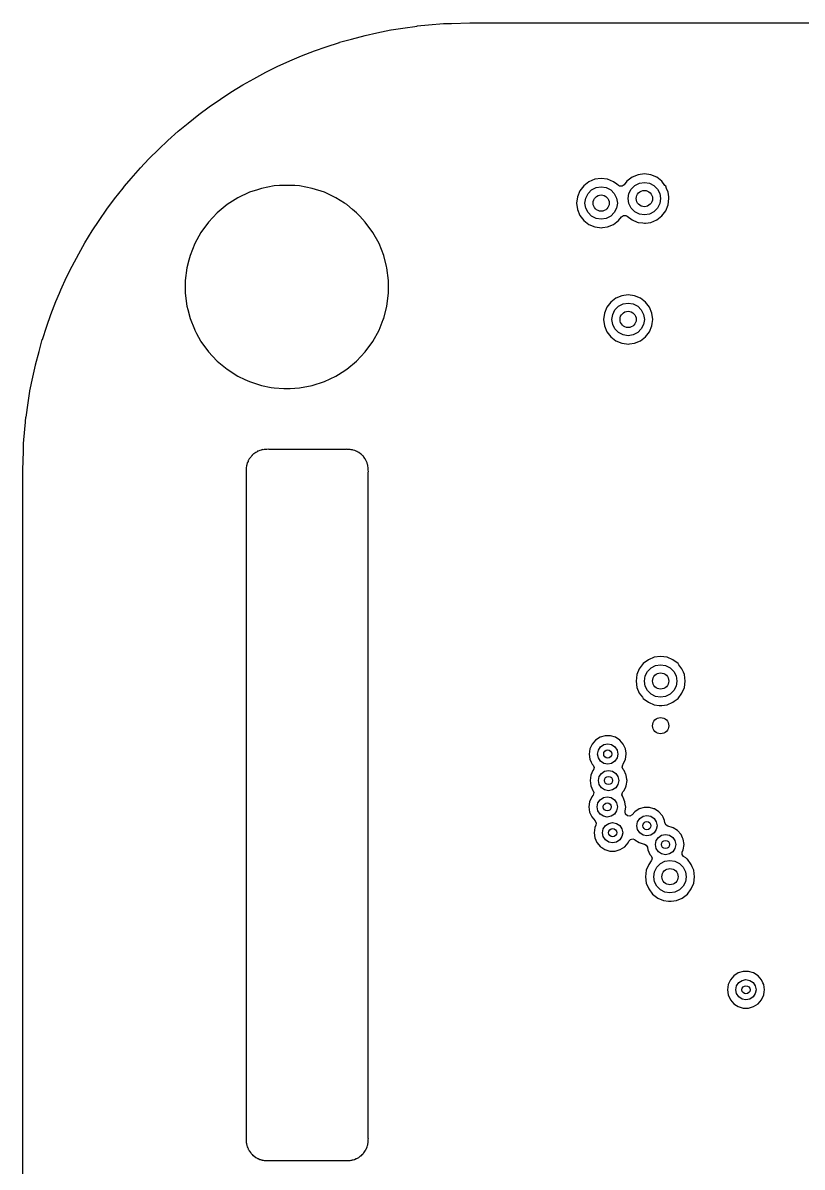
# Model space of a CAD drawing. Extents: x 0.4 to 10.6, y -8.1 to -0.4.
# Drawn here: x 4.35 to 5.106, y -2.388 to -1.28 of the extents above; entities that cross this region are included whole.
import ezdxf

# ---------------------------------------------------------------- set-up
doc = ezdxf.new("R2010")
doc.units = 0
doc.header["$MEASUREMENT"] = 0
doc.layers.add('BLACK', color=7, linetype='CONTINUOUS')

msp = doc.modelspace()

# ---------------------------------------------------------------- linework, layer by layer
at = {"layer": 'BLACK', "linetype": 'CONTINUOUS'}
for p, q in [((4.70723, -1.28634), (4.71858, -1.28462)), ((4.71858, -1.28462), (4.73252, -1.28257)), ((4.73252, -1.28257), (4.73262, -1.28256)), ((4.73262, -1.28256), (4.74343, -1.28158)), ((4.74343, -1.28158), (4.75808, -1.2803)), ((4.75808, -1.2803), (4.75819, -1.28029)), ((4.75819, -1.28029), (4.76589, -1.28006)), ((4.76589, -1.28006), (4.78346, -1.27955)), ((4.78346, -1.27955), (4.78348, -1.27955)), ((4.78348, -1.27955), (7.46061, -1.27955)), ((4.65734, -1.29838), (4.66881, -1.29518)), ((4.66881, -1.29518), (4.68201, -1.29164)), ((4.68201, -1.29164), (4.68211, -1.29162)), ((4.68211, -1.29162), (4.6936, -1.28915)), ((4.6936, -1.28915), (4.70713, -1.28636)), ((4.70713, -1.28636), (4.70723, -1.28634)), ((4.62038, -1.31161), (4.63294, -1.30662)), ((4.63294, -1.30662), (4.63302, -1.30659)), ((4.63302, -1.30659), (4.64437, -1.30268)), ((4.64437, -1.30268), (4.65726, -1.2984)), ((4.65726, -1.2984), (4.65734, -1.29838)), ((4.59695, -1.32196), (4.6092, -1.31624)), ((4.6092, -1.31624), (4.62038, -1.31161)), ((4.57416, -1.33367), (4.58603, -1.32727)), ((4.58603, -1.32727), (4.59695, -1.32196)), ((4.55209, -1.34672), (4.56355, -1.33966)), ((4.56355, -1.33966), (4.57416, -1.33367)), ((4.54185, -1.35335), (4.55209, -1.34672)), ((4.52099, -1.3683), (4.53083, -1.36106)), ((4.53083, -1.36106), (4.54185, -1.35335)), ((4.51045, -1.37663), (4.52099, -1.3683)), ((4.49103, -1.39339), (4.50106, -1.38446)), ((4.50106, -1.38446), (4.51045, -1.37663)), ((4.48213, -1.40177), (4.49103, -1.39339)), ((4.47263, -1.41126), (4.48213, -1.40177)), ((4.46425, -1.42016), (4.47263, -1.41126)), ((4.44889, -1.43791), (4.45532, -1.4302)), ((4.45532, -1.4302), (4.46425, -1.42016)), ((4.91086, -1.43032), (4.90469, -1.43113)), ((4.91703, -1.43113), (4.91086, -1.43032)), ((4.91086, -1.43032), (4.91086, -1.43032)), ((4.94083, -1.42917), (4.93589, -1.43296)), ((4.94658, -1.42679), (4.94083, -1.42917)), ((4.94083, -1.42917), (4.94083, -1.42917)), ((4.95276, -1.42598), (4.94658, -1.42679)), ((4.94658, -1.42679), (4.94658, -1.42679)), ((4.95893, -1.42679), (4.95276, -1.42598)), ((4.95276, -1.42598), (4.95276, -1.42598)), ((4.96468, -1.42917), (4.95893, -1.42679)), ((4.95893, -1.42679), (4.95893, -1.42679)), ((4.96962, -1.43296), (4.96468, -1.42917)), ((4.43916, -1.45013), (4.4475, -1.43959)), ((4.4475, -1.43959), (4.44889, -1.43791)), ((4.57767, -1.44122), (4.56999, -1.44372)), ((4.58177, -1.43989), (4.57767, -1.44122)), ((4.59394, -1.43757), (4.58177, -1.43989)), ((4.58177, -1.43989), (4.58177, -1.43989)), ((4.58177, -1.43989), (4.58177, -1.43989)), ((4.59899, -1.43725), (4.59394, -1.43757)), ((4.60321, -1.43699), (4.59899, -1.43725)), ((4.60939, -1.43699), (4.60321, -1.43699)), ((4.61387, -1.43727), (4.60939, -1.43699)), ((4.61866, -1.43757), (4.61387, -1.43727)), ((4.63083, -1.43989), (4.61866, -1.43757)), ((4.64261, -1.44372), (4.63083, -1.43989)), ((4.63083, -1.43989), (4.63083, -1.43989)), ((4.63083, -1.43989), (4.63083, -1.43989)), ((4.894, -1.4373), (4.89021, -1.44224)), ((4.89894, -1.43351), (4.894, -1.4373)), ((4.894, -1.4373), (4.894, -1.4373)), ((4.89812, -1.44491), (4.9016, -1.44143)), ((4.90469, -1.43113), (4.89894, -1.43351)), ((4.89894, -1.43351), (4.89894, -1.43351)), ((4.9016, -1.44143), (4.90599, -1.43919)), ((4.90469, -1.43113), (4.90469, -1.43113)), ((4.90599, -1.43919), (4.91086, -1.43842)), ((4.91086, -1.43842), (4.91572, -1.43919)), ((4.91572, -1.43919), (4.92011, -1.44143)), ((4.92278, -1.43351), (4.91703, -1.43113)), ((4.91703, -1.43113), (4.91703, -1.43113)), ((4.92011, -1.44143), (4.9236, -1.44491)), ((4.92601, -1.43599), (4.92278, -1.43351)), ((4.92278, -1.43351), (4.92278, -1.43351)), ((4.92278, -1.43351), (4.92278, -1.43351)), ((4.92768, -1.43727), (4.92601, -1.43599)), ((4.92875, -1.43785), (4.92768, -1.43727)), ((4.93116, -1.43791), (4.92875, -1.43785)), ((4.93314, -1.43655), (4.93116, -1.43791)), ((4.93589, -1.43296), (4.93314, -1.43655)), ((4.93589, -1.43296), (4.93589, -1.43296)), ((4.93778, -1.44496), (4.94002, -1.44057)), ((4.94002, -1.44057), (4.9435, -1.43708)), ((4.9435, -1.43708), (4.94789, -1.43485)), ((4.94789, -1.43485), (4.95276, -1.43407)), ((4.95276, -1.43407), (4.95762, -1.43485)), ((4.95762, -1.43485), (4.96201, -1.43708)), ((4.96201, -1.43708), (4.9655, -1.44057)), ((4.9655, -1.44057), (4.96773, -1.44496)), ((4.97272, -1.43701), (4.96962, -1.43296)), ((4.96962, -1.43296), (4.96962, -1.43296)), ((4.96962, -1.43296), (4.96962, -1.43296)), ((4.96962, -1.43296), (4.96962, -1.43296)), ((4.96962, -1.43296), (4.96962, -1.43296)), ((4.97341, -1.4379), (4.97272, -1.43701)), ((4.97423, -1.43989), (4.97341, -1.4379)), ((4.97341, -1.4379), (4.97341, -1.4379)), ((4.97579, -1.44365), (4.97423, -1.43989)), ((4.43193, -1.45996), (4.43916, -1.45013)), ((4.55878, -1.44899), (4.54832, -1.45563)), ((4.56999, -1.44372), (4.55878, -1.44899)), ((4.55878, -1.44899), (4.55878, -1.44899)), ((4.65382, -1.44899), (4.64261, -1.44372)), ((4.64261, -1.44372), (4.64261, -1.44372)), ((4.66197, -1.45417), (4.65382, -1.44899)), ((4.65382, -1.44899), (4.65382, -1.44899)), ((4.88783, -1.44799), (4.88701, -1.45417)), ((4.89021, -1.44224), (4.88783, -1.44799)), ((4.88783, -1.44799), (4.88783, -1.44799)), ((4.89021, -1.44224), (4.89021, -1.44224)), ((4.89511, -1.45417), (4.89588, -1.4493)), ((4.89588, -1.4493), (4.89812, -1.44491)), ((4.9236, -1.44491), (4.92584, -1.4493)), ((4.92584, -1.4493), (4.92661, -1.45417)), ((4.93701, -1.44982), (4.93778, -1.44496)), ((4.93778, -1.45469), (4.93701, -1.44982)), ((4.96773, -1.44496), (4.9685, -1.44982)), ((4.9685, -1.44982), (4.96773, -1.45469)), ((4.97636, -1.44799), (4.97579, -1.44365)), ((4.97579, -1.45599), (4.9766, -1.44982)), ((4.97649, -1.44899), (4.97636, -1.44799)), ((4.9766, -1.44982), (4.97649, -1.44899)), ((4.42421, -1.47098), (4.43193, -1.45996)), ((4.53878, -1.46353), (4.5303, -1.47256)), ((4.54832, -1.45563), (4.53878, -1.46353)), ((4.53878, -1.46353), (4.53878, -1.46353)), ((4.66428, -1.45563), (4.66197, -1.45417)), ((4.66997, -1.46034), (4.66428, -1.45563)), ((4.66428, -1.45563), (4.66428, -1.45563)), ((4.66428, -1.45563), (4.66428, -1.45563)), ((4.67382, -1.46353), (4.66997, -1.46034)), ((4.67682, -1.46672), (4.67382, -1.46353)), ((4.67382, -1.46353), (4.67382, -1.46353)), ((4.88701, -1.45417), (4.88701, -1.45417)), ((4.88701, -1.45417), (4.88783, -1.46034)), ((4.88783, -1.46034), (4.88783, -1.46034)), ((4.88783, -1.46034), (4.89021, -1.46609)), ((4.89588, -1.45903), (4.89511, -1.45417)), ((4.89812, -1.46342), (4.89588, -1.45903)), ((4.9016, -1.46691), (4.89812, -1.46342)), ((4.9236, -1.46342), (4.92011, -1.46691)), ((4.92584, -1.45903), (4.9236, -1.46342)), ((4.92661, -1.45417), (4.92584, -1.45903)), ((4.94002, -1.45908), (4.93778, -1.45469)), ((4.9435, -1.46256), (4.94002, -1.45908)), ((4.94789, -1.4648), (4.9435, -1.46256)), ((4.96201, -1.46256), (4.95762, -1.4648)), ((4.9655, -1.45908), (4.96201, -1.46256)), ((4.96773, -1.45469), (4.9655, -1.45908)), ((4.96962, -1.46668), (4.97341, -1.46175)), ((4.97341, -1.46175), (4.97579, -1.45599)), ((4.41759, -1.48122), (4.42421, -1.47098)), ((4.5303, -1.47256), (4.52302, -1.48258)), ((4.6823, -1.47256), (4.67682, -1.46672)), ((4.68958, -1.48258), (4.6823, -1.47256)), ((4.89021, -1.46609), (4.89021, -1.46609)), ((4.89021, -1.46609), (4.894, -1.47103)), ((4.894, -1.47103), (4.894, -1.47103)), ((4.894, -1.47103), (4.89894, -1.47482)), ((4.90599, -1.46914), (4.9016, -1.46691)), ((4.91086, -1.46991), (4.90599, -1.46914)), ((4.91572, -1.46914), (4.91086, -1.46991)), ((4.92011, -1.46691), (4.91572, -1.46914)), ((4.92278, -1.47482), (4.92772, -1.47103)), ((4.92772, -1.47103), (4.93047, -1.46744)), ((4.93047, -1.46744), (4.93246, -1.46607)), ((4.93246, -1.46607), (4.93487, -1.46614)), ((4.93487, -1.46614), (4.93594, -1.46672)), ((4.93594, -1.46672), (4.94083, -1.47047)), ((4.94083, -1.47047), (4.94083, -1.47047)), ((4.94083, -1.47047), (4.94083, -1.47047)), ((4.94083, -1.47047), (4.94586, -1.47256)), ((4.94586, -1.47256), (4.94658, -1.47286)), ((4.94658, -1.47286), (4.95121, -1.47347)), ((4.95276, -1.46557), (4.94789, -1.4648)), ((4.95121, -1.47347), (4.95276, -1.47367)), ((4.95762, -1.4648), (4.95276, -1.46557)), ((4.95276, -1.47367), (4.95399, -1.47351)), ((4.95276, -1.47367), (4.95276, -1.47367)), ((4.95276, -1.47367), (4.95276, -1.47367)), ((4.95399, -1.47351), (4.95893, -1.47286)), ((4.95893, -1.47286), (4.96468, -1.47047)), ((4.96468, -1.47047), (4.96962, -1.46668)), ((4.41052, -1.49268), (4.41759, -1.48122)), ((4.52301, -1.48258), (4.51705, -1.49343)), ((4.52302, -1.48258), (4.52301, -1.48258)), ((4.69555, -1.49343), (4.68958, -1.48258)), ((4.89894, -1.47482), (4.90469, -1.4772)), ((4.90469, -1.4772), (4.90932, -1.47781)), ((4.90932, -1.47781), (4.91086, -1.47801)), ((4.91086, -1.47801), (4.91209, -1.47785)), ((4.91086, -1.47801), (4.91086, -1.47801)), ((4.91086, -1.47801), (4.91086, -1.47801)), ((4.91209, -1.47785), (4.91703, -1.4772)), ((4.91703, -1.4772), (4.92278, -1.47482)), ((4.40454, -1.50329), (4.41052, -1.49268)), ((4.51705, -1.49343), (4.51249, -1.50495)), ((4.70011, -1.50495), (4.69555, -1.49343)), ((4.39814, -1.51516), (4.40454, -1.50329)), ((4.51249, -1.50495), (4.5113, -1.50958)), ((4.70288, -1.51575), (4.70011, -1.50495)), ((4.39282, -1.52608), (4.39814, -1.51516)), ((4.50941, -1.51695), (4.50785, -1.52924)), ((4.5113, -1.50958), (4.50941, -1.51695)), ((4.70319, -1.51695), (4.70288, -1.51575)), ((4.70474, -1.52924), (4.70319, -1.51695)), ((4.38711, -1.53833), (4.39282, -1.52608)), ((4.50785, -1.52924), (4.50785, -1.54163)), ((4.70474, -1.54163), (4.70474, -1.52924)), ((4.38574, -1.54163), (4.38711, -1.53833)), ((4.37749, -1.56208), (4.38248, -1.54951)), ((4.38248, -1.54951), (4.38574, -1.54163)), ((4.50785, -1.54163), (4.50941, -1.55392)), ((4.70319, -1.55392), (4.70474, -1.54163)), ((4.92015, -1.55007), (4.91636, -1.55501)), ((4.92509, -1.54628), (4.92015, -1.55007)), ((4.92015, -1.55007), (4.92015, -1.55007)), ((4.93084, -1.5439), (4.92509, -1.54628)), ((4.92509, -1.54628), (4.92509, -1.54628)), ((4.92775, -1.55419), (4.93214, -1.55195)), ((4.93701, -1.54308), (4.93084, -1.5439)), ((4.93084, -1.5439), (4.93084, -1.5439)), ((4.93214, -1.55195), (4.93701, -1.55118)), ((4.94318, -1.5439), (4.93701, -1.54308)), ((4.93701, -1.54308), (4.93701, -1.54308)), ((4.93701, -1.55118), (4.94187, -1.55195)), ((4.94187, -1.55195), (4.94626, -1.55419)), ((4.94893, -1.54628), (4.94318, -1.5439)), ((4.94318, -1.5439), (4.94318, -1.5439)), ((4.95387, -1.55007), (4.94893, -1.54628)), ((4.95766, -1.55501), (4.95387, -1.55007)), ((4.95387, -1.55007), (4.95387, -1.55007)), ((4.95387, -1.55007), (4.95387, -1.55007)), ((4.95387, -1.55007), (4.95387, -1.55007)), ((4.95387, -1.55007), (4.95387, -1.55007)), ((4.37354, -1.5735), (4.37746, -1.56216)), ((4.37746, -1.56216), (4.37749, -1.56208)), ((4.50941, -1.55392), (4.51028, -1.55732)), ((4.51028, -1.55732), (4.51249, -1.56591)), ((4.70011, -1.56591), (4.70319, -1.55392)), ((4.91397, -1.56076), (4.91316, -1.56693)), ((4.91636, -1.55501), (4.91397, -1.56076)), ((4.91397, -1.56076), (4.91397, -1.56076)), ((4.91636, -1.55501), (4.91636, -1.55501)), ((4.92126, -1.56693), (4.92203, -1.56206)), ((4.92203, -1.56206), (4.92427, -1.55767)), ((4.92427, -1.55767), (4.92775, -1.55419)), ((4.94626, -1.55419), (4.94975, -1.55767)), ((4.94975, -1.55767), (4.95199, -1.56206)), ((4.95199, -1.56206), (4.95276, -1.56693)), ((4.96004, -1.56076), (4.95766, -1.55501)), ((4.95766, -1.55501), (4.95766, -1.55501)), ((4.96085, -1.56693), (4.96004, -1.56076)), ((4.96004, -1.56076), (4.96004, -1.56076)), ((4.36927, -1.58639), (4.37354, -1.5735)), ((4.51249, -1.56591), (4.51661, -1.57631)), ((4.69555, -1.57743), (4.69971, -1.56693)), ((4.69971, -1.56693), (4.70011, -1.56591)), ((4.91316, -1.56693), (4.91316, -1.56693)), ((4.91316, -1.56693), (4.91397, -1.5731)), ((4.91397, -1.5731), (4.91397, -1.5731)), ((4.91397, -1.5731), (4.91636, -1.57885)), ((4.92203, -1.5718), (4.92126, -1.56693)), ((4.92427, -1.57619), (4.92203, -1.5718)), ((4.95199, -1.5718), (4.94975, -1.57619)), ((4.95276, -1.56693), (4.95199, -1.5718)), ((4.95766, -1.57885), (4.96004, -1.5731)), ((4.96004, -1.5731), (4.96034, -1.57087)), ((4.96034, -1.57087), (4.96085, -1.56693)), ((4.51661, -1.57631), (4.51705, -1.57743)), ((4.51705, -1.57743), (4.51876, -1.58055)), ((4.51876, -1.58055), (4.52263, -1.58758)), ((4.68958, -1.58829), (4.69555, -1.57743)), ((4.91636, -1.57885), (4.91636, -1.57885)), ((4.91636, -1.57885), (4.91766, -1.58055)), ((4.91766, -1.58055), (4.92015, -1.58379)), ((4.92015, -1.58379), (4.92509, -1.58758)), ((4.92775, -1.57967), (4.92427, -1.57619)), ((4.93214, -1.58191), (4.92775, -1.57967)), ((4.93701, -1.58268), (4.93214, -1.58191)), ((4.94187, -1.58191), (4.93701, -1.58268)), ((4.94626, -1.57967), (4.94187, -1.58191)), ((4.94975, -1.57619), (4.94626, -1.57967)), ((4.94893, -1.58758), (4.95387, -1.58379)), ((4.95387, -1.58379), (4.95766, -1.57885)), ((4.36605, -1.59795), (4.36925, -1.58648)), ((4.36925, -1.58648), (4.36927, -1.58639)), ((4.52263, -1.58758), (4.52302, -1.58829)), ((4.52302, -1.58829), (4.5303, -1.59831)), ((4.6823, -1.59831), (4.68958, -1.58829)), ((4.92509, -1.58758), (4.92509, -1.58758)), ((4.92509, -1.58758), (4.92509, -1.58758)), ((4.92509, -1.58758), (4.93084, -1.58996)), ((4.93084, -1.58996), (4.93084, -1.58996)), ((4.93084, -1.58996), (4.93546, -1.59057)), ((4.93546, -1.59057), (4.93701, -1.59077)), ((4.93701, -1.59077), (4.93824, -1.59061)), ((4.93701, -1.59077), (4.93701, -1.59077)), ((4.93701, -1.59077), (4.93701, -1.59077)), ((4.93824, -1.59061), (4.94318, -1.58996)), ((4.94318, -1.58996), (4.94893, -1.58758)), ((4.3626, -1.61083), (4.36605, -1.59795)), ((4.5303, -1.59831), (4.5303, -1.59831)), ((4.5303, -1.59831), (4.53835, -1.60689)), ((4.53835, -1.60689), (4.53878, -1.60734)), ((4.53878, -1.60734), (4.54832, -1.61523)), ((4.66428, -1.61523), (4.67382, -1.60734)), ((4.67382, -1.60734), (4.6823, -1.59831)), ((4.36002, -1.62274), (4.36249, -1.61124)), ((4.36249, -1.61124), (4.36251, -1.61115)), ((4.36251, -1.61115), (4.3626, -1.61083)), ((4.54832, -1.61523), (4.55878, -1.62187)), ((4.65622, -1.62035), (4.65992, -1.618)), ((4.65992, -1.618), (4.66428, -1.61523)), ((4.35723, -1.63626), (4.36002, -1.62274)), ((4.55878, -1.62187), (4.55878, -1.62187)), ((4.55878, -1.62187), (4.55878, -1.62187)), ((4.55878, -1.62187), (4.56539, -1.62498)), ((4.56539, -1.62498), (4.56999, -1.62715)), ((4.56999, -1.62715), (4.56999, -1.62715)), ((4.56999, -1.62715), (4.56999, -1.62715)), ((4.56999, -1.62715), (4.58177, -1.63097)), ((4.63083, -1.63097), (4.64261, -1.62715)), ((4.64261, -1.62715), (4.65382, -1.62187)), ((4.65382, -1.62187), (4.65622, -1.62035)), ((4.35548, -1.64772), (4.35721, -1.63636)), ((4.35721, -1.63636), (4.35723, -1.63626)), ((4.58177, -1.63097), (4.59105, -1.63274)), ((4.59105, -1.63274), (4.59394, -1.63329)), ((4.59394, -1.63329), (4.59394, -1.63329)), ((4.59394, -1.63329), (4.59394, -1.63329)), ((4.59394, -1.63329), (4.60321, -1.63388)), ((4.60321, -1.63388), (4.60321, -1.63388)), ((4.60321, -1.63388), (4.60939, -1.63388)), ((4.60939, -1.63388), (4.61866, -1.63329)), ((4.60939, -1.63388), (4.60939, -1.63388)), ((4.61866, -1.63329), (4.63083, -1.63097)), ((4.35346, -1.66153), (4.35548, -1.64772)), ((4.35266, -1.67026), (4.35343, -1.66175)), ((4.35343, -1.66175), (4.35344, -1.66165)), ((4.35344, -1.66165), (4.35346, -1.66153)), ((4.35116, -1.68722), (4.35239, -1.67323)), ((4.35239, -1.67323), (4.35245, -1.67256)), ((4.35245, -1.67256), (4.35266, -1.67026)), ((4.35041, -1.7126), (4.35092, -1.69503)), ((4.35092, -1.69503), (4.35116, -1.68732)), ((4.35116, -1.68732), (4.35116, -1.68722)), ((4.57606, -1.69581), (4.57426, -1.69724)), ((4.5767, -1.6955), (4.57606, -1.69581)), ((4.57606, -1.69581), (4.57606, -1.69581)), ((4.57738, -1.69508), (4.5767, -1.6955)), ((4.57783, -1.69474), (4.57738, -1.69508)), ((4.57846, -1.69466), (4.57783, -1.69474)), ((4.58006, -1.69388), (4.57846, -1.69466)), ((4.58007, -1.69388), (4.58006, -1.69388)), ((4.58138, -1.69358), (4.58007, -1.69388)), ((4.58201, -1.69338), (4.58138, -1.69358)), ((4.58268, -1.6931), (4.58201, -1.69338)), ((4.58326, -1.69315), (4.58268, -1.6931)), ((4.58439, -1.69289), (4.58326, -1.69315)), ((4.58664, -1.69289), (4.58439, -1.69289)), ((4.58689, -1.69288), (4.58664, -1.69289)), ((4.58836, -1.69268), (4.58689, -1.69288)), ((4.58901, -1.69289), (4.58836, -1.69268)), ((4.66296, -1.69289), (4.58901, -1.69289)), ((4.66371, -1.69282), (4.66296, -1.69289)), ((4.66389, -1.69272), (4.66371, -1.69282)), ((4.66508, -1.69288), (4.66389, -1.69272)), ((4.66533, -1.69289), (4.66508, -1.69288)), ((4.66536, -1.69289), (4.66533, -1.69289)), ((4.66757, -1.69289), (4.66536, -1.69289)), ((4.66871, -1.69315), (4.66757, -1.69289)), ((4.66938, -1.69325), (4.66871, -1.69315)), ((4.66953, -1.6932), (4.66938, -1.69325)), ((4.66996, -1.69338), (4.66953, -1.6932)), ((4.67059, -1.69358), (4.66996, -1.69338)), ((4.6719, -1.69388), (4.67059, -1.69358)), ((4.67219, -1.69402), (4.6719, -1.69388)), ((4.6719, -1.69388), (4.6719, -1.69388)), ((4.6719, -1.69388), (4.6719, -1.69388)), ((4.67351, -1.69466), (4.67219, -1.69402)), ((4.67407, -1.69488), (4.67351, -1.69466)), ((4.67431, -1.69487), (4.67407, -1.69488)), ((4.67459, -1.69508), (4.67431, -1.69487)), ((4.67527, -1.6955), (4.67459, -1.69508)), ((4.6759, -1.69581), (4.67527, -1.6955)), ((4.6777, -1.69724), (4.6759, -1.69581)), ((4.6759, -1.69581), (4.6759, -1.69581)), ((4.5676, -1.70737), (4.5674, -1.70799)), ((4.5679, -1.70605), (4.5676, -1.70737)), ((4.56867, -1.70444), (4.5679, -1.70605)), ((4.5679, -1.70605), (4.5679, -1.70605)), ((4.56889, -1.70388), (4.56867, -1.70444)), ((4.5691, -1.70337), (4.56889, -1.70364)), ((4.56889, -1.70364), (4.56889, -1.70388)), ((4.56952, -1.70268), (4.5691, -1.70337)), ((4.56982, -1.70205), (4.56952, -1.70268)), ((4.57126, -1.70025), (4.56982, -1.70205)), ((4.56982, -1.70205), (4.56982, -1.70205)), ((4.57156, -1.69981), (4.57126, -1.70025)), ((4.57163, -1.69949), (4.57156, -1.69981)), ((4.57184, -1.69933), (4.57163, -1.69949)), ((4.57252, -1.69867), (4.57184, -1.69933)), ((4.57259, -1.69858), (4.57252, -1.69867)), ((4.57252, -1.69867), (4.57252, -1.69867)), ((4.57264, -1.69854), (4.57259, -1.69858)), ((4.57259, -1.69858), (4.57259, -1.69858)), ((4.57269, -1.6985), (4.57264, -1.69854)), ((4.57335, -1.69783), (4.57269, -1.6985)), ((4.57361, -1.69749), (4.57335, -1.69783)), ((4.57426, -1.69724), (4.57361, -1.69749)), ((4.67814, -1.69755), (4.6777, -1.69724)), ((4.67846, -1.69762), (4.67814, -1.69755)), ((4.67862, -1.69783), (4.67846, -1.69762)), ((4.67928, -1.6985), (4.67862, -1.69783)), ((4.67938, -1.69858), (4.67928, -1.6985)), ((4.67945, -1.69867), (4.67938, -1.69858)), ((4.68012, -1.69933), (4.67945, -1.69867)), ((4.68046, -1.69959), (4.68012, -1.69933)), ((4.68071, -1.70025), (4.68046, -1.69959)), ((4.68214, -1.70205), (4.68071, -1.70025)), ((4.68245, -1.70268), (4.68214, -1.70205)), ((4.68287, -1.70337), (4.68245, -1.70268)), ((4.68321, -1.70381), (4.68287, -1.70337)), ((4.6833, -1.70444), (4.68321, -1.70381)), ((4.68407, -1.70605), (4.6833, -1.70444)), ((4.68437, -1.70737), (4.68407, -1.70605)), ((4.68457, -1.70799), (4.68437, -1.70737)), ((4.68437, -1.70737), (4.68437, -1.70737)), ((4.35041, -2.36046), (4.35041, -1.7126)), ((4.56689, -1.71287), (4.56674, -1.71407)), ((4.56674, -1.71407), (4.56684, -1.71425)), ((4.56684, -1.71425), (4.56691, -1.71499)), ((4.56691, -1.71262), (4.56689, -1.71287)), ((4.56717, -1.70924), (4.56691, -1.71038)), ((4.56691, -1.71038), (4.56691, -1.71262)), ((4.56691, -1.71499), (4.56691, -2.35981)), ((4.56726, -1.70857), (4.56717, -1.70924)), ((4.5674, -1.70799), (4.56722, -1.70842)), ((4.56722, -1.70842), (4.56726, -1.70857)), ((4.68485, -1.70867), (4.68457, -1.70799)), ((4.6848, -1.70924), (4.68485, -1.70867)), ((4.68506, -1.71038), (4.6848, -1.70924)), ((4.68506, -1.71262), (4.68506, -1.71038)), ((4.68506, -1.71038), (4.68506, -1.71038)), ((4.68508, -1.71287), (4.68506, -1.71262)), ((4.68506, -1.71499), (4.68527, -1.71435)), ((4.68506, -1.71654), (4.68506, -1.71499)), ((4.68506, -1.79134), (4.68506, -1.71654)), ((4.68527, -1.71435), (4.68508, -1.71287)), ((4.68506, -1.85039), (4.68506, -1.79134)), ((4.68506, -1.91732), (4.68506, -1.85039)), ((4.96233, -1.89429), (4.95658, -1.89667)), ((4.9685, -1.89348), (4.96233, -1.89429)), ((4.96233, -1.89429), (4.96233, -1.89429)), ((4.97468, -1.89429), (4.9685, -1.89348)), ((4.9685, -1.89348), (4.9685, -1.89348)), ((4.98043, -1.89667), (4.97468, -1.89429)), ((4.97468, -1.89429), (4.97468, -1.89429)), ((4.94785, -1.9054), (4.94547, -1.91115)), ((4.95164, -1.90046), (4.94785, -1.9054)), ((4.94785, -1.9054), (4.94785, -1.9054)), ((4.95658, -1.89667), (4.95164, -1.90046)), ((4.95164, -1.90046), (4.95164, -1.90046)), ((4.95576, -1.90807), (4.95925, -1.90458)), ((4.95658, -1.89667), (4.95658, -1.89667)), ((4.95925, -1.90458), (4.96364, -1.90235)), ((4.96364, -1.90235), (4.9685, -1.90157)), ((4.9685, -1.90157), (4.97337, -1.90235)), ((4.97337, -1.90235), (4.97776, -1.90458)), ((4.97776, -1.90458), (4.98124, -1.90807)), ((4.98537, -1.90046), (4.98043, -1.89667)), ((4.98622, -1.90157), (4.98537, -1.90046)), ((4.98537, -1.90046), (4.98537, -1.90046)), ((4.98537, -1.90046), (4.98537, -1.90046)), ((4.98537, -1.90046), (4.98537, -1.90046)), ((4.98537, -1.90046), (4.98537, -1.90046)), ((4.98916, -1.9054), (4.98622, -1.90157)), ((4.99051, -1.90867), (4.98916, -1.9054)), ((4.98916, -1.9054), (4.98916, -1.9054)), ((4.68506, -1.9685), (4.68506, -1.91732)), ((4.94547, -1.91115), (4.94466, -1.91732)), ((4.94466, -1.91732), (4.94466, -1.91732)), ((4.94466, -1.91732), (4.94547, -1.92349)), ((4.94547, -1.91115), (4.94547, -1.91115)), ((4.95276, -1.91732), (4.95353, -1.91246)), ((4.95353, -1.92219), (4.95276, -1.91732)), ((4.95353, -1.91246), (4.95576, -1.90807)), ((4.98124, -1.90807), (4.98348, -1.91246)), ((4.98348, -1.91246), (4.98425, -1.91732)), ((4.98425, -1.91732), (4.98348, -1.92219)), ((4.99154, -1.91115), (4.99051, -1.90867)), ((4.99235, -1.91732), (4.99154, -1.91115)), ((4.99154, -1.92349), (4.99235, -1.91732)), ((4.94547, -1.92349), (4.94547, -1.92349)), ((4.94547, -1.92349), (4.94785, -1.92925)), ((4.94785, -1.92925), (4.94785, -1.92925)), ((4.94785, -1.92925), (4.95079, -1.93307)), ((4.95576, -1.92658), (4.95353, -1.92219)), ((4.95925, -1.93006), (4.95576, -1.92658)), ((4.98124, -1.92658), (4.97776, -1.93006)), ((4.98348, -1.92219), (4.98124, -1.92658)), ((4.98537, -1.93418), (4.98915, -1.92925)), ((4.98915, -1.92925), (4.99154, -1.92349)), ((4.95079, -1.93307), (4.95164, -1.93418)), ((4.95164, -1.93418), (4.95658, -1.93797)), ((4.95658, -1.93797), (4.95658, -1.93797)), ((4.95658, -1.93797), (4.95658, -1.93797)), ((4.95658, -1.93797), (4.96233, -1.94036)), ((4.96364, -1.9323), (4.95925, -1.93006)), ((4.96233, -1.94036), (4.96233, -1.94036)), ((4.96233, -1.94036), (4.96696, -1.94097)), ((4.9685, -1.93307), (4.96364, -1.9323)), ((4.97337, -1.9323), (4.9685, -1.93307)), ((4.96974, -1.94101), (4.97468, -1.94036)), ((4.97776, -1.93006), (4.97337, -1.9323)), ((4.97468, -1.94036), (4.98043, -1.93797)), ((4.98043, -1.93797), (4.98169, -1.93701)), ((4.98169, -1.93701), (4.98537, -1.93418)), ((4.96696, -1.94097), (4.9685, -1.94117)), ((4.9685, -1.94117), (4.96974, -1.94101)), ((4.9685, -1.94117), (4.9685, -1.94117)), ((4.9685, -1.94117), (4.9685, -1.94117)), ((4.68506, -2.0393), (4.68506, -1.9685)), ((4.90979, -1.9718), (4.90549, -1.97455)), ((4.91468, -1.97036), (4.90979, -1.9718)), ((4.90979, -1.9718), (4.90979, -1.9718)), ((4.91978, -1.97036), (4.91468, -1.97036)), ((4.91468, -1.97036), (4.91468, -1.97036)), ((4.92467, -1.9718), (4.91978, -1.97036)), ((4.91978, -1.97036), (4.91978, -1.97036)), ((4.92896, -1.97455), (4.92467, -1.9718)), ((4.92467, -1.9718), (4.92467, -1.9718)), ((4.92467, -1.9718), (4.92467, -1.9718)), ((4.92467, -1.9718), (4.92467, -1.9718)), ((4.90004, -1.98305), (4.89931, -1.9881)), ((4.90215, -1.97841), (4.90004, -1.98305)), ((4.90549, -1.97455), (4.90215, -1.97841)), ((4.90739, -1.9881), (4.90814, -1.98433)), ((4.90814, -1.98433), (4.91027, -1.98114)), ((4.91027, -1.98114), (4.91346, -1.979)), ((4.91346, -1.979), (4.91723, -1.97825)), ((4.91723, -1.97825), (4.921, -1.979)), ((4.921, -1.979), (4.92419, -1.98114)), ((4.92419, -1.98114), (4.92632, -1.98433)), ((4.92632, -1.98433), (4.92707, -1.9881)), ((4.9323, -1.97841), (4.92896, -1.97455)), ((4.92896, -1.97455), (4.92896, -1.97455)), ((4.92896, -1.97455), (4.92896, -1.97455)), ((4.93442, -1.98305), (4.9323, -1.97841)), ((4.9323, -1.97841), (4.9323, -1.97841)), ((4.93502, -1.98722), (4.93442, -1.98305)), ((4.89931, -1.9881), (4.89931, -1.9881)), ((4.89931, -1.9881), (4.90004, -1.99314)), ((4.90004, -1.99314), (4.90132, -1.99595)), ((4.90814, -1.99186), (4.90739, -1.9881)), ((4.91027, -1.99505), (4.90814, -1.99186)), ((4.91346, -1.99719), (4.91027, -1.99505)), ((4.92419, -1.99505), (4.921, -1.99719)), ((4.92632, -1.99186), (4.92419, -1.99505)), ((4.92707, -1.9881), (4.92632, -1.99186)), ((4.9323, -1.99778), (4.93442, -1.99314)), ((4.93442, -1.99314), (4.93515, -1.9881)), ((4.93515, -1.9881), (4.93502, -1.98722)), ((4.90292, -2.00407), (4.9008, -2.00871)), ((4.90132, -1.99595), (4.90215, -1.99778)), ((4.90215, -1.99778), (4.90305, -1.99881)), ((4.90305, -2.00392), (4.90292, -2.00407)), ((4.90292, -2.00407), (4.90292, -2.00407)), ((4.90305, -1.99881), (4.90398, -2.00103)), ((4.90344, -2.00338), (4.90305, -2.00392)), ((4.90398, -2.00103), (4.90344, -2.00338)), ((4.9089, -2.00999), (4.91103, -2.00679)), ((4.91103, -2.00679), (4.91422, -2.00466)), ((4.91723, -1.99794), (4.91346, -1.99719)), ((4.91422, -2.00466), (4.91799, -2.00391)), ((4.921, -1.99719), (4.91723, -1.99794)), ((4.91799, -2.00391), (4.92176, -2.00466)), ((4.92176, -2.00466), (4.92495, -2.00679)), ((4.92495, -2.00679), (4.92708, -2.00999)), ((4.93123, -2.00082), (4.93178, -1.99847)), ((4.93217, -2.00304), (4.93123, -2.00082)), ((4.93178, -1.99847), (4.93217, -1.99793)), ((4.93217, -1.99793), (4.93218, -1.99792)), ((4.93306, -2.00407), (4.93217, -2.00304)), ((4.93218, -1.99792), (4.9323, -1.99778)), ((4.9348, -2.00787), (4.93306, -2.00407)), ((4.9008, -2.00871), (4.90007, -2.01375)), ((4.90007, -2.01375), (4.90007, -2.01375)), ((4.90007, -2.01375), (4.9008, -2.0188)), ((4.90815, -2.01375), (4.9089, -2.00999)), ((4.9089, -2.01752), (4.90815, -2.01375)), ((4.91103, -2.02071), (4.9089, -2.01752)), ((4.92708, -2.01752), (4.92495, -2.02071)), ((4.92708, -2.00999), (4.92783, -2.01375)), ((4.92783, -2.01375), (4.92708, -2.01752)), ((4.93518, -2.00871), (4.9348, -2.00787)), ((4.93577, -2.01278), (4.93518, -2.00871)), ((4.93518, -2.0188), (4.93591, -2.01375)), ((4.93591, -2.01375), (4.93577, -2.01278)), ((4.9008, -2.0188), (4.90292, -2.02344)), ((4.90276, -2.02837), (4.90168, -2.02961)), ((4.90315, -2.02783), (4.90276, -2.02837)), ((4.90292, -2.02344), (4.90307, -2.02368)), ((4.90307, -2.02368), (4.90296, -2.02374)), ((4.90296, -2.02374), (4.9037, -2.02548)), ((4.9037, -2.02548), (4.90315, -2.02783)), ((4.91422, -2.02285), (4.91103, -2.02071)), ((4.91799, -2.0236), (4.91422, -2.02285)), ((4.92176, -2.02285), (4.91799, -2.0236)), ((4.92495, -2.02071), (4.92176, -2.02285)), ((4.93105, -2.02757), (4.9316, -2.02522)), ((4.93178, -2.02931), (4.93105, -2.02757)), ((4.9316, -2.02522), (4.93199, -2.02468)), ((4.93199, -2.02468), (4.93306, -2.02344)), ((4.93306, -2.02344), (4.93463, -2.02)), ((4.93463, -2.02), (4.93518, -2.0188)), ((4.68506, -2.18504), (4.68506, -2.0393)), ((4.89956, -2.03425), (4.89884, -2.0393)), ((4.89884, -2.0393), (4.89884, -2.0393)), ((4.89884, -2.0393), (4.89956, -2.04434)), ((4.90168, -2.02961), (4.89956, -2.03425)), ((4.90168, -2.02961), (4.90168, -2.02961)), ((4.90691, -2.0393), (4.90766, -2.03553)), ((4.90766, -2.04306), (4.90691, -2.0393)), ((4.90766, -2.03553), (4.9098, -2.03234)), ((4.9098, -2.03234), (4.91299, -2.0302)), ((4.91299, -2.0302), (4.91676, -2.02945)), ((4.91676, -2.02945), (4.92052, -2.0302)), ((4.92052, -2.0302), (4.92372, -2.03234)), ((4.92372, -2.03234), (4.92585, -2.03553)), ((4.92585, -2.03553), (4.9266, -2.0393)), ((4.9266, -2.0393), (4.92585, -2.04306)), ((4.93168, -2.02937), (4.93178, -2.02931)), ((4.93183, -2.02961), (4.93168, -2.02937)), ((4.93217, -2.03034), (4.93183, -2.02961)), ((4.93183, -2.02961), (4.93183, -2.02961)), ((4.93183, -2.02961), (4.93183, -2.02961)), ((4.93395, -2.03425), (4.93217, -2.03034)), ((4.93459, -2.03871), (4.93395, -2.03425)), ((4.9341, -2.04331), (4.93467, -2.0393)), ((4.93467, -2.0393), (4.93459, -2.03871)), ((4.95262, -2.0398), (4.94773, -2.04124)), ((4.95772, -2.0398), (4.95262, -2.0398)), ((4.95262, -2.0398), (4.95262, -2.0398)), ((4.96206, -2.04107), (4.95772, -2.0398)), ((4.95772, -2.0398), (4.95772, -2.0398)), ((4.89956, -2.04434), (4.90168, -2.04898)), ((4.90168, -2.04898), (4.90168, -2.04898)), ((4.90168, -2.04898), (4.90502, -2.05284)), ((4.9098, -2.04625), (4.90766, -2.04306)), ((4.91299, -2.04839), (4.9098, -2.04625)), ((4.91676, -2.04914), (4.91299, -2.04839)), ((4.92052, -2.04839), (4.91676, -2.04914)), ((4.92372, -2.04625), (4.92052, -2.04839)), ((4.92585, -2.04306), (4.92372, -2.04625)), ((4.93399, -2.04413), (4.93401, -2.04391)), ((4.93453, -2.04648), (4.93399, -2.04413)), ((4.93401, -2.04391), (4.9341, -2.04331)), ((4.93635, -2.04806), (4.93453, -2.04648)), ((4.93875, -2.04826), (4.93635, -2.04806)), ((4.94081, -2.04702), (4.93875, -2.04826)), ((4.94344, -2.04399), (4.94081, -2.04702)), ((4.94773, -2.04124), (4.94344, -2.04399)), ((4.94344, -2.04399), (4.94344, -2.04399)), ((4.94608, -2.05377), (4.94821, -2.05057)), ((4.94773, -2.04124), (4.94773, -2.04124)), ((4.94821, -2.05057), (4.95141, -2.04844)), ((4.95141, -2.04844), (4.95517, -2.04769)), ((4.95517, -2.04769), (4.95894, -2.04844)), ((4.95894, -2.04844), (4.96213, -2.05057)), ((4.96262, -2.04124), (4.96206, -2.04107)), ((4.96213, -2.05057), (4.96427, -2.05377)), ((4.96691, -2.04399), (4.96262, -2.04124)), ((4.96262, -2.04124), (4.96262, -2.04124)), ((4.96262, -2.04124), (4.96262, -2.04124)), ((4.97025, -2.04785), (4.96691, -2.04399)), ((4.96691, -2.04399), (4.96691, -2.04399)), ((4.96691, -2.04399), (4.96691, -2.04399)), ((4.97094, -2.04938), (4.97025, -2.04785)), ((4.97237, -2.05249), (4.97094, -2.04938)), ((4.90476, -2.05928), (4.90404, -2.06433)), ((4.90574, -2.05714), (4.90476, -2.05928)), ((4.90502, -2.05284), (4.90502, -2.05284)), ((4.90502, -2.05284), (4.90514, -2.05297)), ((4.90514, -2.05297), (4.90608, -2.05519)), ((4.90608, -2.05519), (4.90574, -2.05714)), ((4.91211, -2.06433), (4.91286, -2.06057)), ((4.91286, -2.06057), (4.915, -2.05737)), ((4.915, -2.05737), (4.91819, -2.05524)), ((4.91819, -2.05524), (4.92196, -2.05449)), ((4.92196, -2.05449), (4.92572, -2.05524)), ((4.92572, -2.05524), (4.92892, -2.05737)), ((4.92892, -2.05737), (4.93105, -2.06057)), ((4.93105, -2.06057), (4.9318, -2.06433)), ((4.94533, -2.05753), (4.94608, -2.05377)), ((4.94608, -2.0613), (4.94533, -2.05753)), ((4.94821, -2.06449), (4.94608, -2.0613)), ((4.96427, -2.0613), (4.96213, -2.06449)), ((4.96427, -2.05377), (4.96501, -2.05753)), ((4.96501, -2.05753), (4.96427, -2.0613)), ((4.97269, -2.05476), (4.97237, -2.05249)), ((4.97271, -2.05486), (4.97269, -2.05476)), ((4.97383, -2.057), (4.97271, -2.05486)), ((4.97557, -2.05785), (4.97383, -2.057)), ((4.97554, -2.05795), (4.97557, -2.05785)), ((4.97967, -2.05917), (4.97554, -2.05795)), ((4.9807, -2.05947), (4.97967, -2.05917)), ((4.98499, -2.06223), (4.9807, -2.05947)), ((4.9807, -2.05947), (4.9807, -2.05947)), ((4.9807, -2.05947), (4.9807, -2.05947)), ((4.98833, -2.06608), (4.98499, -2.06223)), ((4.98499, -2.06223), (4.98499, -2.06223)), ((4.98499, -2.06223), (4.98499, -2.06223)), ((4.90404, -2.06433), (4.90404, -2.06433)), ((4.90404, -2.06433), (4.90476, -2.06938)), ((4.90476, -2.06938), (4.90673, -2.07369)), ((4.91286, -2.0681), (4.91211, -2.06433)), ((4.915, -2.07129), (4.91286, -2.0681)), ((4.91819, -2.07343), (4.915, -2.07129)), ((4.92196, -2.07417), (4.91819, -2.07343)), ((4.92572, -2.07343), (4.92196, -2.07417)), ((4.92892, -2.07129), (4.92572, -2.07343)), ((4.93105, -2.0681), (4.92892, -2.07129)), ((4.9318, -2.06433), (4.93105, -2.0681)), ((4.93703, -2.07402), (4.93765, -2.07265)), ((4.93765, -2.07265), (4.93928, -2.07088)), ((4.93928, -2.07088), (4.94164, -2.0704)), ((4.94164, -2.0704), (4.94331, -2.07099)), ((4.94331, -2.07099), (4.94344, -2.07108)), ((4.94344, -2.07108), (4.94344, -2.07108)), ((4.94344, -2.07108), (4.94773, -2.07383)), ((4.95141, -2.06663), (4.94821, -2.06449)), ((4.95517, -2.06738), (4.95141, -2.06663)), ((4.95894, -2.06663), (4.95517, -2.06738)), ((4.96213, -2.06449), (4.95894, -2.06663)), ((4.96341, -2.07577), (4.96416, -2.072)), ((4.96416, -2.072), (4.96629, -2.06881)), ((4.96629, -2.06881), (4.96949, -2.06667)), ((4.96949, -2.06667), (4.97325, -2.06593)), ((4.97325, -2.06593), (4.97702, -2.06667)), ((4.97702, -2.06667), (4.98021, -2.06881)), ((4.98021, -2.06881), (4.98235, -2.072)), ((4.98235, -2.072), (4.9831, -2.07577)), ((4.98974, -2.06917), (4.98833, -2.06608)), ((4.99045, -2.07072), (4.98974, -2.06917)), ((4.99117, -2.07577), (4.99045, -2.07072)), ((4.90673, -2.07369), (4.90688, -2.07402)), ((4.90688, -2.07402), (4.90995, -2.07757)), ((4.90995, -2.07757), (4.91022, -2.07787)), ((4.91022, -2.07787), (4.91157, -2.07874)), ((4.91157, -2.07874), (4.91451, -2.08063)), ((4.91451, -2.08063), (4.91941, -2.08207)), ((4.91941, -2.08207), (4.91941, -2.08207)), ((4.91941, -2.08207), (4.92451, -2.08207)), ((4.92451, -2.08207), (4.9294, -2.08063)), ((4.92451, -2.08207), (4.92451, -2.08207)), ((4.9294, -2.08063), (4.93369, -2.07787)), ((4.93369, -2.07787), (4.93703, -2.07402)), ((4.94773, -2.07383), (4.95262, -2.07527)), ((4.95262, -2.07527), (4.95289, -2.07535)), ((4.95289, -2.07535), (4.95286, -2.07545)), ((4.95286, -2.07545), (4.95459, -2.07631)), ((4.95459, -2.07631), (4.95572, -2.07844)), ((4.95572, -2.07844), (4.95573, -2.07855)), ((4.95573, -2.07855), (4.95606, -2.08082)), ((4.95606, -2.08082), (4.95818, -2.08546)), ((4.96416, -2.07953), (4.96341, -2.07577)), ((4.96629, -2.08273), (4.96416, -2.07953)), ((4.96949, -2.08486), (4.96629, -2.08273)), ((4.98021, -2.08273), (4.97702, -2.08486)), ((4.98235, -2.07953), (4.98021, -2.08273)), ((4.9831, -2.07577), (4.98235, -2.07953)), ((4.98944, -2.08533), (4.9895, -2.08292)), ((4.9895, -2.08292), (4.9896, -2.08268)), ((4.9896, -2.08268), (4.98963, -2.08261)), ((4.98963, -2.08261), (4.99045, -2.08082)), ((4.99045, -2.08082), (4.99117, -2.07577)), ((4.99045, -2.08082), (4.99045, -2.08082)), ((4.99045, -2.08082), (4.99045, -2.08082)), ((4.99117, -2.07577), (4.99117, -2.07577)), ((4.9569, -2.09503), (4.95452, -2.10078)), ((4.95946, -2.09169), (4.9569, -2.09503)), ((4.9569, -2.09503), (4.9569, -2.09503)), ((4.95818, -2.08546), (4.95932, -2.08677)), ((4.95932, -2.08677), (4.96025, -2.08898)), ((4.95971, -2.09133), (4.95946, -2.09169)), ((4.96025, -2.08898), (4.95971, -2.09133)), ((4.96481, -2.09769), (4.9683, -2.09421)), ((4.9683, -2.09421), (4.97269, -2.09197)), ((4.97325, -2.08561), (4.96949, -2.08486)), ((4.97269, -2.09197), (4.97755, -2.0912)), ((4.97702, -2.08486), (4.97325, -2.08561)), ((4.97755, -2.0912), (4.98242, -2.09197)), ((4.98242, -2.09197), (4.98681, -2.09421)), ((4.98681, -2.09421), (4.99029, -2.09769)), ((4.9908, -2.08732), (4.98944, -2.08533)), ((4.99276, -2.08882), (4.9908, -2.08732)), ((4.99434, -2.09003), (4.99276, -2.08882)), ((4.99441, -2.09009), (4.99434, -2.09003)), ((4.99442, -2.09009), (4.99441, -2.09009)), ((4.99441, -2.09009), (4.99441, -2.09009)), ((4.9982, -2.09503), (4.99442, -2.09009)), ((4.9992, -2.09742), (4.9982, -2.09503)), ((4.9982, -2.09503), (4.9982, -2.09503)), ((4.95452, -2.10078), (4.95371, -2.10695)), ((4.95452, -2.10078), (4.95452, -2.10078)), ((4.96181, -2.10695), (4.96258, -2.10208)), ((4.96258, -2.10208), (4.96481, -2.09769)), ((4.99029, -2.09769), (4.99253, -2.10208)), ((4.99253, -2.10208), (4.9933, -2.10695)), ((5.00059, -2.10078), (4.9992, -2.09742)), ((5.0014, -2.10695), (5.00059, -2.10078)), ((4.95371, -2.10695), (4.95371, -2.10695)), ((4.95371, -2.10695), (4.95452, -2.11312)), ((4.95452, -2.11312), (4.95452, -2.11312)), ((4.95452, -2.11312), (4.9569, -2.11887)), ((4.96258, -2.11182), (4.96181, -2.10695)), ((4.96481, -2.11621), (4.96258, -2.11182)), ((4.9683, -2.11969), (4.96481, -2.11621)), ((4.99029, -2.11621), (4.98681, -2.11969)), ((4.99253, -2.11182), (4.99029, -2.11621)), ((4.9933, -2.10695), (4.99253, -2.11182)), ((4.9982, -2.11887), (5.00059, -2.11312)), ((5.00059, -2.11312), (5.0014, -2.10695)), ((4.9569, -2.11887), (4.9569, -2.11887)), ((4.9569, -2.11887), (4.96069, -2.12381)), ((4.96069, -2.12381), (4.96069, -2.12381)), ((4.96069, -2.12381), (4.96563, -2.1276)), ((4.96563, -2.1276), (4.96563, -2.1276)), ((4.96563, -2.1276), (4.96563, -2.1276)), ((4.96563, -2.1276), (4.97138, -2.12998)), ((4.97269, -2.12193), (4.9683, -2.11969)), ((4.97755, -2.1227), (4.97269, -2.12193)), ((4.98242, -2.12193), (4.97755, -2.1227)), ((4.98681, -2.11969), (4.98242, -2.12193)), ((4.98373, -2.12998), (4.98948, -2.1276)), ((4.98948, -2.1276), (4.99441, -2.12381)), ((4.99441, -2.12381), (4.9982, -2.11887)), ((4.97138, -2.12998), (4.97138, -2.12998)), ((4.97138, -2.12998), (4.97601, -2.13059)), ((4.97601, -2.13059), (4.97755, -2.13079)), ((4.97755, -2.13079), (4.97879, -2.13063)), ((4.97755, -2.13079), (4.97755, -2.13079)), ((4.97755, -2.13079), (4.97755, -2.13079)), ((4.97879, -2.13063), (4.98373, -2.12998)), ((4.68506, -2.21654), (4.68506, -2.18504)), ((5.03945, -2.20299), (5.03611, -2.20685)), ((5.04374, -2.20024), (5.03945, -2.20299)), ((5.04863, -2.1988), (5.04374, -2.20024)), ((5.04374, -2.20024), (5.04374, -2.20024)), ((5.05373, -2.1988), (5.04863, -2.1988)), ((5.04863, -2.1988), (5.04863, -2.1988)), ((5.05862, -2.20024), (5.05373, -2.1988)), ((5.05373, -2.1988), (5.05373, -2.1988)), ((5.06292, -2.20299), (5.05862, -2.20024)), ((5.05862, -2.20024), (5.05862, -2.20024)), ((5.05862, -2.20024), (5.05862, -2.20024)), ((5.05862, -2.20024), (5.05862, -2.20024)), ((5.06626, -2.20685), (5.06292, -2.20299)), ((5.06292, -2.20299), (5.06292, -2.20299)), ((5.06292, -2.20299), (5.06292, -2.20299)), ((4.68506, -2.24604), (4.68506, -2.21654)), ((5.03399, -2.21149), (5.03326, -2.21654)), ((5.03326, -2.21654), (5.03326, -2.21654)), ((5.03326, -2.21654), (5.03399, -2.22158)), ((5.03611, -2.20685), (5.03399, -2.21149)), ((5.04134, -2.21654), (5.04209, -2.21277)), ((5.04209, -2.2203), (5.04134, -2.21654)), ((5.04209, -2.21277), (5.04422, -2.20958)), ((5.04422, -2.20958), (5.04741, -2.20744)), ((5.04741, -2.20744), (5.05118, -2.20669)), ((5.05118, -2.20669), (5.05495, -2.20744)), ((5.05495, -2.20744), (5.05814, -2.20958)), ((5.05814, -2.20958), (5.06027, -2.21277)), ((5.06027, -2.21277), (5.06102, -2.21654)), ((5.06102, -2.21654), (5.06027, -2.2203)), ((5.06759, -2.20977), (5.06626, -2.20685)), ((5.06837, -2.21149), (5.06759, -2.20977)), ((5.0691, -2.21654), (5.06837, -2.21149)), ((5.06881, -2.21852), (5.0691, -2.21654)), ((5.0691, -2.21654), (5.0691, -2.21654)), ((5.03399, -2.22158), (5.03579, -2.22552)), ((5.03579, -2.22552), (5.03611, -2.22622)), ((5.03611, -2.22622), (5.03945, -2.23008)), ((5.04422, -2.2235), (5.04209, -2.2203)), ((5.04741, -2.22563), (5.04422, -2.2235)), ((5.05118, -2.22638), (5.04741, -2.22563)), ((5.05495, -2.22563), (5.05118, -2.22638)), ((5.05814, -2.2235), (5.05495, -2.22563)), ((5.06027, -2.2203), (5.05814, -2.2235)), ((5.06292, -2.23008), (5.06626, -2.22622)), ((5.06626, -2.22622), (5.06837, -2.22158)), ((5.06837, -2.22158), (5.06881, -2.21852)), ((5.03945, -2.23008), (5.03945, -2.23008)), ((5.03945, -2.23008), (5.0419, -2.23165)), ((5.0419, -2.23165), (5.04374, -2.23283)), ((5.04374, -2.23283), (5.04863, -2.23427)), ((5.04863, -2.23427), (5.04863, -2.23427)), ((5.04863, -2.23427), (5.05373, -2.23427)), ((5.05373, -2.23427), (5.05862, -2.23283)), ((5.05373, -2.23427), (5.05373, -2.23427)), ((5.05862, -2.23283), (5.06292, -2.23008)), ((4.68506, -2.27165), (4.68506, -2.24604)), ((4.68506, -2.32283), (4.68506, -2.27165)), ((4.68506, -2.35981), (4.68506, -2.32283)), ((4.35041, -2.42913), (4.35041, -2.36046)), ((4.56691, -2.35981), (4.5667, -2.36046)), ((4.5667, -2.36046), (4.56689, -2.36193)), ((4.68513, -2.36056), (4.68506, -2.35981)), ((4.68508, -2.36193), (4.68523, -2.36074)), ((4.68523, -2.36074), (4.68513, -2.36056)), ((4.56689, -2.36193), (4.56691, -2.36218)), ((4.56691, -2.36218), (4.56691, -2.36442)), ((4.56691, -2.36442), (4.56717, -2.36556)), ((4.56717, -2.36556), (4.56712, -2.36613)), ((4.56712, -2.36613), (4.5674, -2.36681)), ((4.5674, -2.36681), (4.5676, -2.36744)), ((4.5676, -2.36744), (4.5679, -2.36875)), ((4.5679, -2.36875), (4.5679, -2.36875)), ((4.5679, -2.36875), (4.5679, -2.36875)), ((4.5679, -2.36875), (4.5683, -2.36958)), ((4.5683, -2.36958), (4.56867, -2.37036)), ((4.56867, -2.37036), (4.56876, -2.37099)), ((4.56876, -2.37099), (4.5691, -2.37144)), ((4.5691, -2.37144), (4.56952, -2.37212)), ((4.56952, -2.37212), (4.56982, -2.37275)), ((4.56982, -2.37275), (4.57126, -2.37456)), ((4.68071, -2.37456), (4.68214, -2.37275)), ((4.68214, -2.37275), (4.68245, -2.37212)), ((4.68245, -2.37212), (4.68287, -2.37144)), ((4.68287, -2.37144), (4.68308, -2.37116)), ((4.68308, -2.37093), (4.6833, -2.37036)), ((4.68308, -2.37116), (4.68308, -2.37093)), ((4.6833, -2.37036), (4.68407, -2.36875)), ((4.68407, -2.36875), (4.68437, -2.36744)), ((4.68437, -2.36744), (4.68457, -2.36681)), ((4.68457, -2.36681), (4.68475, -2.36638)), ((4.68471, -2.36623), (4.6848, -2.36556)), ((4.68475, -2.36638), (4.68471, -2.36623)), ((4.6848, -2.36556), (4.68494, -2.36494)), ((4.68494, -2.36494), (4.68506, -2.36442)), ((4.68506, -2.36218), (4.68508, -2.36193)), ((4.68506, -2.36219), (4.68506, -2.36218)), ((4.68506, -2.3622), (4.68506, -2.36219)), ((4.68506, -2.36442), (4.68506, -2.3622)), ((4.57126, -2.37456), (4.57151, -2.37521)), ((4.57151, -2.37521), (4.57184, -2.37547)), ((4.57184, -2.37547), (4.57252, -2.37613)), ((4.57252, -2.37613), (4.57259, -2.37623)), ((4.57259, -2.37623), (4.57269, -2.3763)), ((4.57269, -2.3763), (4.57335, -2.37697)), ((4.57335, -2.37697), (4.57351, -2.37718)), ((4.57351, -2.37718), (4.57383, -2.37726)), ((4.57383, -2.37726), (4.57426, -2.37756)), ((4.57426, -2.37756), (4.57429, -2.37758)), ((4.57429, -2.37758), (4.57606, -2.37899)), ((4.57606, -2.37899), (4.5767, -2.3793)), ((4.5767, -2.3793), (4.57738, -2.37972)), ((4.57738, -2.37972), (4.57766, -2.37993)), ((4.57766, -2.37993), (4.57789, -2.37993)), ((4.57789, -2.37993), (4.57846, -2.38015)), ((4.57846, -2.38015), (4.58006, -2.38092)), ((4.58006, -2.38092), (4.58007, -2.38092)), ((4.58007, -2.38092), (4.58007, -2.38092)), ((4.58007, -2.38092), (4.58058, -2.38104)), ((4.58058, -2.38104), (4.58138, -2.38122)), ((4.58138, -2.38122), (4.58201, -2.38142)), ((4.58201, -2.38142), (4.58244, -2.3816)), ((4.58244, -2.3816), (4.58259, -2.38156)), ((4.58259, -2.38156), (4.58326, -2.38165)), ((4.58326, -2.38165), (4.58439, -2.38191)), ((4.58439, -2.38191), (4.58439, -2.38191)), ((4.58439, -2.38191), (4.58664, -2.38191)), ((4.58664, -2.38191), (4.58689, -2.38193)), ((4.58689, -2.38193), (4.58808, -2.38208)), ((4.58808, -2.38208), (4.58826, -2.38198)), ((4.58826, -2.38198), (4.58901, -2.38191)), ((4.58901, -2.38191), (4.66296, -2.38191)), ((4.66296, -2.38191), (4.66361, -2.38212)), ((4.66361, -2.38212), (4.66508, -2.38193)), ((4.66508, -2.38193), (4.66533, -2.38191)), ((4.66533, -2.38191), (4.66757, -2.38191)), ((4.66757, -2.38191), (4.66871, -2.38165)), ((4.66757, -2.38191), (4.66757, -2.38191)), ((4.66871, -2.38165), (4.66928, -2.3817)), ((4.66928, -2.3817), (4.66996, -2.38142)), ((4.66996, -2.38142), (4.67058, -2.38122)), ((4.67058, -2.38122), (4.6719, -2.38092)), ((4.6719, -2.38092), (4.67351, -2.38015)), ((4.67351, -2.38015), (4.67414, -2.38006)), ((4.67414, -2.38006), (4.67459, -2.37972)), ((4.67459, -2.37972), (4.67527, -2.3793)), ((4.67527, -2.3793), (4.6759, -2.37899)), ((4.6759, -2.37899), (4.67708, -2.37806)), ((4.67708, -2.37806), (4.6777, -2.37756)), ((4.6777, -2.37756), (4.67836, -2.37731)), ((4.67836, -2.37731), (4.67862, -2.37697)), ((4.67862, -2.37697), (4.67928, -2.3763)), ((4.67928, -2.3763), (4.67938, -2.37623)), ((4.67938, -2.37623), (4.67945, -2.37613)), ((4.67945, -2.37613), (4.68012, -2.37547)), ((4.68012, -2.37547), (4.68033, -2.37531)), ((4.68033, -2.37531), (4.68041, -2.37499)), ((4.68041, -2.37499), (4.68071, -2.37456))]:
    msp.add_line(p, q, dxfattribs=at)
at = {"layer": 'BLACK'}
for centre, radius in [((4.91086, -1.45417), 0.00787), ((4.95276, -1.44982), 0.00787), ((4.93701, -1.56693), 0.00787), ((4.9685, -1.91732), 0.00787), ((4.9685, -1.96063), 0.00787), ((4.91723, -1.9881), 0.00394), ((4.91799, -2.01375), 0.00394), ((4.91676, -2.0393), 0.00394), ((4.92196, -2.06433), 0.00394), ((4.95517, -2.05753), 0.00394), ((4.97325, -2.07577), 0.00394), ((4.97755, -2.10695), 0.00787), ((5.05118, -2.21654), 0.00394)]:
    msp.add_circle(centre, radius, dxfattribs=at)

doc.saveas('drawing.dxf')
